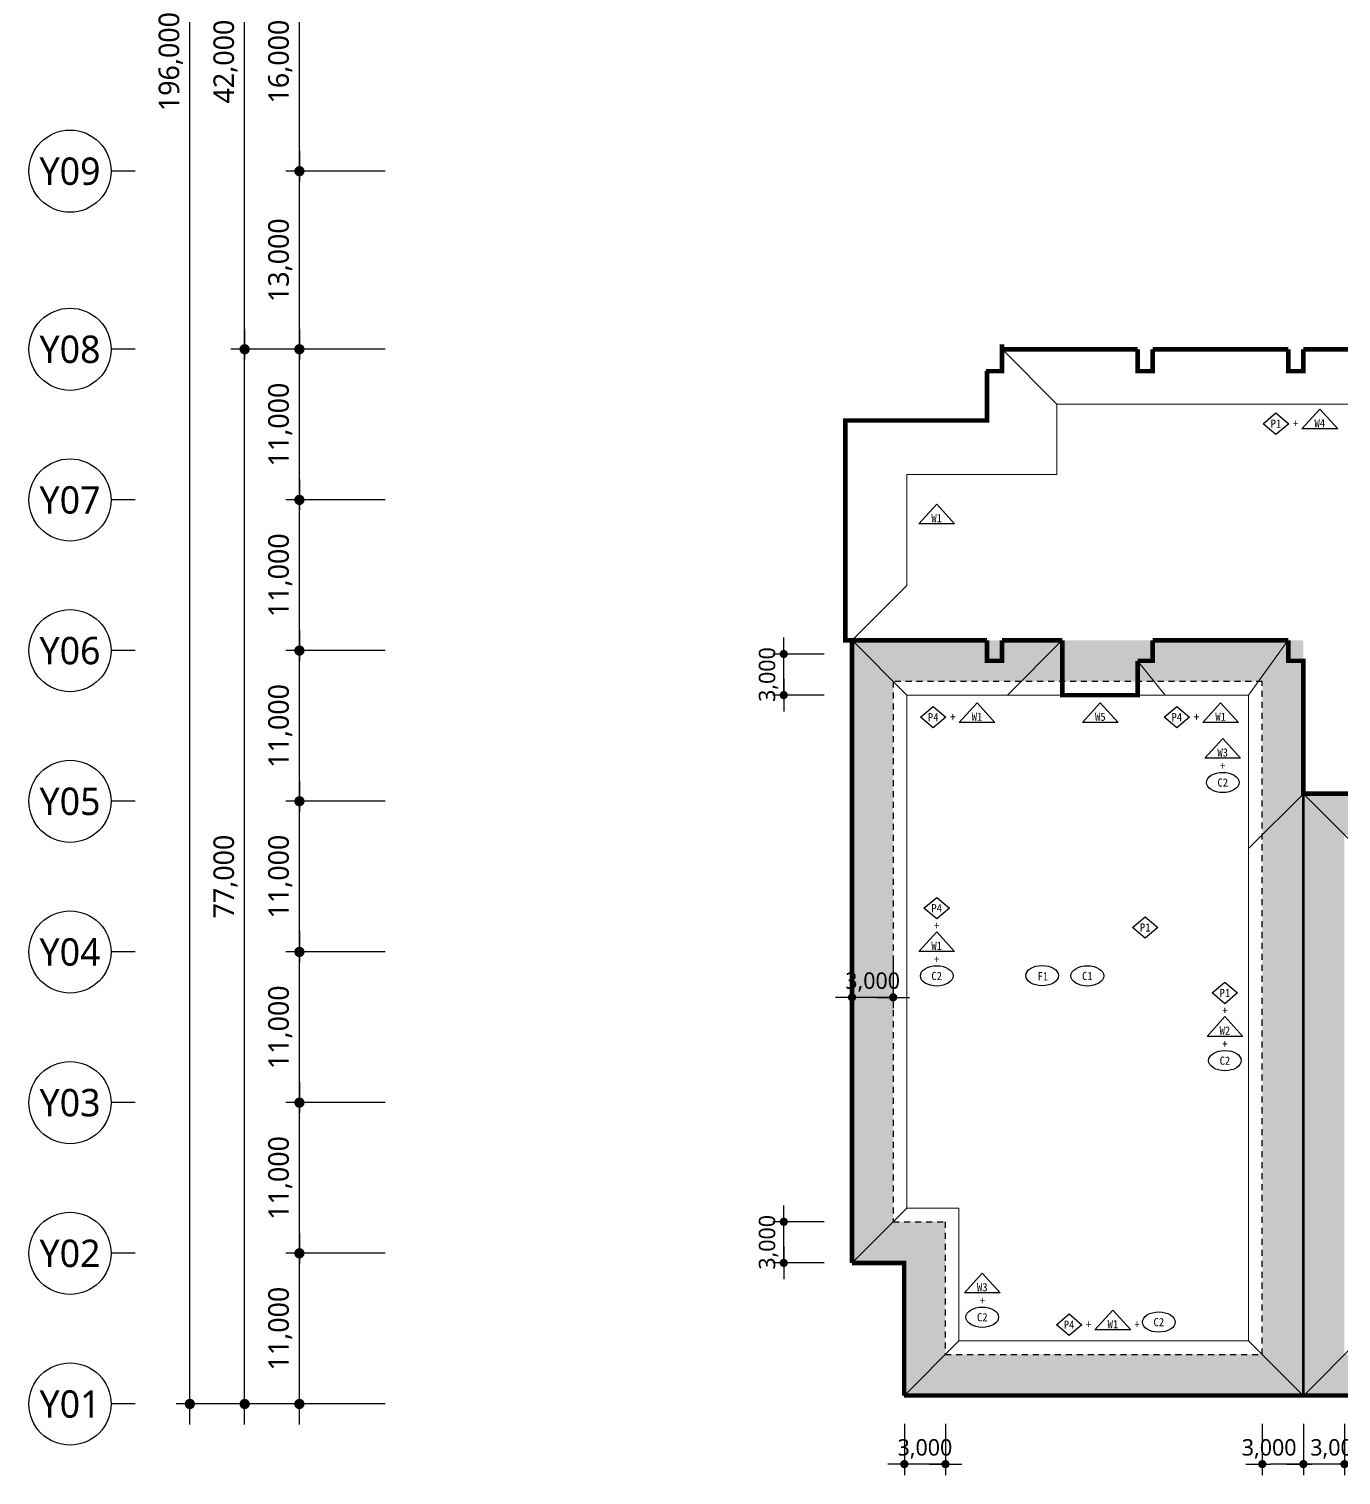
# Model space of a CAD drawing. Header units: millimetres. Extents: x 1915590 to 2257441, y 167795 to 1026436.
# Drawn here: x 1915590 to 2011392, y 194746 to 300321 of the extents above; entities that cross this region are included whole.
import ezdxf
from ezdxf.enums import TextEntityAlignment as Align

# ---------------------------------------------------------------- set-up
doc = ezdxf.new("R2010")
doc.units = ezdxf.units.MM
doc.header["$LTSCALE"] = 5
doc.header["$MEASUREMENT"] = 0
doc.header["$PDSIZE"] = -10
for name, pattern in [('CENTER2', [1.125, 0.75, -0.125, 0.125, -0.125]), ('DASHED', [0.75, 0.5, -0.25]), ('HID', [2, 1.1, -0.9]), ('HIDDEN2', [0.1875, 0.125, -0.0625]), ('PHANTOM2', [1.25, 0.625, -0.125, 0.125, -0.125, 0.125, -0.125])]:
    doc.linetypes.add(name, pattern=pattern)
doc.layers.get('0').update_dxf_attribs({"linetype": 'CONTINUOUS'})
doc.layers.get('Defpoints').update_dxf_attribs({"color": 153, "linetype": 'CONTINUOUS'})
for name, color, linetype, lineweight in [('A-AXIS-BUBL', 7, 'CONTINUOUS', 25), ('A-DIMS', 7, 'CONTINUOUS', 25), ('A-XXXX-HATC', 8, 'CONTINUOUS', 18), ('A-XXXX-TXT2', 3, 'CONTINUOUS', 25), ('S-ELEV-LIN1', 9, 'CONTINUOUS', 20)]:
    doc.layers.add(name, color=color, linetype=linetype, lineweight=lineweight)
for name, color, linetype in [('A-MARK-벽체방열-W1', 3, 'HIDDEN2'), ('A-MARK-벽체방열-W2', 6, 'HIDDEN2'), ('A-MARK-벽체방열-W3', 6, 'CONTINUOUS'), ('A-MARK-벽체방열-W4', 4, 'CONTINUOUS'), ('text', 3, 'CONTINUOUS'), ('일람 벽체', 7, 'CONTINUOUS')]:
    doc.layers.add(name, color=color, linetype=linetype)
doc.styles.add('HY울릉도L', font='')
doc.styles.add('돋움체', font='')
doc.styles.add('맑은고딕', font='malgun.ttf')
doc.styles.get('HY울릉도L').set_extended_font_data('HYwulM')
doc.styles.get('돋움체').set_extended_font_data('DotumChe')
doc.dimstyles.new('CDIM', dxfattribs={"dimtxt": 3, "dimasz": 1.5, "dimexe": 2, "dimexo": 1, "dimgap": 1, "dimtad": 1, "dimdec": 0, "dimrnd": 0.5, "dimzin": 0, "dimdsep": 32, "dimlunit": 6, "dimtxsty": 'HY울릉도L', "dimblk1": '_CIDOT', "dimblk2": '_CIDOT', "dimsah": 1, "dimcen": 5.5, "dimclrd": 2, "dimclre": 2, "dimclrt": 7, "dimadec": 0, "dimazin": 0, "dimtfac": 1, "dimtdec": 0, "dimtix": 1, "dimtmove": 2, "dimatfit": 1, "dimldrblk": '_CIDOT', "dimfxl": 1, "dimtolj": 1, "dimtzin": 0, "dimlwd": -1, "dimarcsym": 0})

# ---------------------------------------------------------------- blocks, each defined once
blk = doc.blocks.new('_CIDOT')
at = {"color": 0, "linetype": 'ByBlock'}
blk.add_line((2, 0), (-1, 0), dxfattribs=at)
at = {"color": 0, "linetype": 'ByBlock', "const_width": 0.5}
blk.add_lwpolyline([(-0.25, 0, 1), (0.25, 0, 1)], format="xyb", close=True, dxfattribs=at)
blk = doc.blocks.new('*D5')
at = {"layer": 'A-DIMS', "lineweight": -2, "transparency": 16777216}
for p, q in [((93193, 67121), (85943, 67121)), ((93193, 56121), (85943, 56121))]:
    blk.add_line(p, q, dxfattribs=at)
at = {"layer": 'A-DIMS', "transparency": 16777216}
blk.add_line((86943, 56871), (86943, 66371), dxfattribs=at)
at = {"layer": 'Defpoints', "color": 0, "transparency": 16777216}
for p in [(86943, 67121), (93693, 67121), (93693, 56121)]:
    blk.add_point(p, dxfattribs=at)
at = {"layer": 'A-DIMS', "transparency": 16777216, "xscale": 750, "yscale": 750, "zscale": 750}
for p, rotation in [((86943, 67121), 90), ((86943, 56121), 270)]:
    blk.add_blockref('_CIDOT', p, dxfattribs=dict(at, rotation=rotation))
at = {"layer": 'A-DIMS', "color": 3, "transparency": 16777216, "insert": (85550, 61621), "char_height": 1500, "attachment_point": 5, "rotation": 90, "style": '맑은고딕'}
blk.add_mtext('\\A1;11,000', dxfattribs=at)
blk = doc.blocks.new('*D6')
at = {"layer": 'A-DIMS', "lineweight": -2, "transparency": 16777216}
for p, q in [((93193, 78121), (85943, 78121)), ((93193, 67121), (85943, 67121))]:
    blk.add_line(p, q, dxfattribs=at)
at = {"layer": 'A-DIMS', "transparency": 16777216}
blk.add_line((86943, 67871), (86943, 77371), dxfattribs=at)
at = {"layer": 'Defpoints', "color": 0, "transparency": 16777216}
for p in [(86943, 78121), (93693, 78121), (93693, 67121)]:
    blk.add_point(p, dxfattribs=at)
at = {"layer": 'A-DIMS', "transparency": 16777216, "xscale": 750, "yscale": 750, "zscale": 750}
for p, rotation in [((86943, 78121), 90), ((86943, 67121), 270)]:
    blk.add_blockref('_CIDOT', p, dxfattribs=dict(at, rotation=rotation))
at = {"layer": 'A-DIMS', "color": 3, "transparency": 16777216, "insert": (85550, 72621), "char_height": 1500, "attachment_point": 5, "rotation": 90, "style": '맑은고딕'}
blk.add_mtext('\\A1;11,000', dxfattribs=at)
blk = doc.blocks.new('*D7')
at = {"layer": 'A-DIMS', "lineweight": -2, "transparency": 16777216}
for p, q in [((93193, 89121), (85943, 89121)), ((93193, 78121), (85943, 78121))]:
    blk.add_line(p, q, dxfattribs=at)
at = {"layer": 'A-DIMS', "transparency": 16777216}
blk.add_line((86943, 78871), (86943, 88371), dxfattribs=at)
at = {"layer": 'Defpoints', "color": 0, "transparency": 16777216}
for p in [(86943, 89121), (93693, 89121), (93693, 78121)]:
    blk.add_point(p, dxfattribs=at)
at = {"layer": 'A-DIMS', "transparency": 16777216, "xscale": 750, "yscale": 750, "zscale": 750}
for p, rotation in [((86943, 89121), 90), ((86943, 78121), 270)]:
    blk.add_blockref('_CIDOT', p, dxfattribs=dict(at, rotation=rotation))
at = {"layer": 'A-DIMS', "color": 3, "transparency": 16777216, "insert": (85550, 83621), "char_height": 1500, "attachment_point": 5, "rotation": 90, "style": '맑은고딕'}
blk.add_mtext('\\A1;11,000', dxfattribs=at)
blk = doc.blocks.new('*D8')
at = {"layer": 'A-DIMS', "lineweight": -2, "transparency": 16777216}
for p, q in [((93193, 100121), (85943, 100121)), ((93193, 89121), (85943, 89121))]:
    blk.add_line(p, q, dxfattribs=at)
at = {"layer": 'A-DIMS', "transparency": 16777216}
blk.add_line((86943, 89871), (86943, 99371), dxfattribs=at)
at = {"layer": 'Defpoints', "color": 0, "transparency": 16777216}
for p in [(86943, 100121), (93693, 100121), (93693, 89121)]:
    blk.add_point(p, dxfattribs=at)
at = {"layer": 'A-DIMS', "transparency": 16777216, "xscale": 750, "yscale": 750, "zscale": 750}
for p, rotation in [((86943, 100121), 90), ((86943, 89121), 270)]:
    blk.add_blockref('_CIDOT', p, dxfattribs=dict(at, rotation=rotation))
at = {"layer": 'A-DIMS', "color": 3, "transparency": 16777216, "insert": (85550, 94621), "char_height": 1500, "attachment_point": 5, "rotation": 90, "style": '맑은고딕'}
blk.add_mtext('\\A1;11,000', dxfattribs=at)
blk = doc.blocks.new('*D9')
at = {"layer": 'A-DIMS', "lineweight": -2, "transparency": 16777216}
for p, q in [((93193, 111121), (85943, 111121)), ((93193, 100121), (85943, 100121))]:
    blk.add_line(p, q, dxfattribs=at)
at = {"layer": 'A-DIMS', "transparency": 16777216}
blk.add_line((86943, 100871), (86943, 110371), dxfattribs=at)
at = {"layer": 'Defpoints', "color": 0, "transparency": 16777216}
for p in [(86943, 111121), (93693, 111121), (93693, 100121)]:
    blk.add_point(p, dxfattribs=at)
at = {"layer": 'A-DIMS', "transparency": 16777216, "xscale": 750, "yscale": 750, "zscale": 750}
for p, rotation in [((86943, 111121), 90), ((86943, 100121), 270)]:
    blk.add_blockref('_CIDOT', p, dxfattribs=dict(at, rotation=rotation))
at = {"layer": 'A-DIMS', "color": 3, "transparency": 16777216, "insert": (85550, 105621), "char_height": 1500, "attachment_point": 5, "rotation": 90, "style": '맑은고딕'}
blk.add_mtext('\\A1;11,000', dxfattribs=at)
blk = doc.blocks.new('*D10')
at = {"layer": 'A-DIMS', "lineweight": -2, "transparency": 16777216}
for p, q in [((93193, 122121), (85943, 122121)), ((93193, 111121), (85943, 111121))]:
    blk.add_line(p, q, dxfattribs=at)
at = {"layer": 'A-DIMS', "transparency": 16777216}
blk.add_line((86943, 111871), (86943, 121371), dxfattribs=at)
at = {"layer": 'Defpoints', "color": 0, "transparency": 16777216}
for p in [(86943, 122121), (93693, 122121), (93693, 111121)]:
    blk.add_point(p, dxfattribs=at)
at = {"layer": 'A-DIMS', "transparency": 16777216, "xscale": 750, "yscale": 750, "zscale": 750}
for p, rotation in [((86943, 122121), 90), ((86943, 111121), 270)]:
    blk.add_blockref('_CIDOT', p, dxfattribs=dict(at, rotation=rotation))
at = {"layer": 'A-DIMS', "color": 3, "transparency": 16777216, "insert": (85550, 116621), "char_height": 1500, "attachment_point": 5, "rotation": 90, "style": '맑은고딕'}
blk.add_mtext('\\A1;11,000', dxfattribs=at)
blk = doc.blocks.new('*D11')
at = {"layer": 'A-DIMS', "lineweight": -2, "transparency": 16777216}
for p, q in [((93193, 135121), (85943, 135121)), ((93193, 122121), (85943, 122121))]:
    blk.add_line(p, q, dxfattribs=at)
at = {"layer": 'A-DIMS', "transparency": 16777216}
blk.add_line((86943, 122871), (86943, 134371), dxfattribs=at)
at = {"layer": 'Defpoints', "color": 0, "transparency": 16777216}
for p in [(86943, 135121), (93693, 135121), (93693, 122121)]:
    blk.add_point(p, dxfattribs=at)
at = {"layer": 'A-DIMS', "transparency": 16777216, "xscale": 750, "yscale": 750, "zscale": 750}
for p, rotation in [((86943, 135121), 90), ((86943, 122121), 270)]:
    blk.add_blockref('_CIDOT', p, dxfattribs=dict(at, rotation=rotation))
at = {"layer": 'A-DIMS', "color": 3, "transparency": 16777216, "insert": (85550, 128621), "char_height": 1500, "attachment_point": 5, "rotation": 90, "style": '맑은고딕'}
blk.add_mtext('\\A1;13,000', dxfattribs=at)
blk = doc.blocks.new('*D12')
at = {"layer": 'A-DIMS', "lineweight": -2, "transparency": 16777216}
for p, q in [((93193, 151121), (85943, 151121)), ((93193, 135121), (85943, 135121))]:
    blk.add_line(p, q, dxfattribs=at)
at = {"layer": 'A-DIMS', "transparency": 16777216}
blk.add_line((86943, 135871), (86943, 150371), dxfattribs=at)
at = {"layer": 'Defpoints', "color": 0, "transparency": 16777216}
for p in [(86943, 151121), (93693, 151121), (93693, 135121)]:
    blk.add_point(p, dxfattribs=at)
at = {"layer": 'A-DIMS', "transparency": 16777216, "xscale": 750, "yscale": 750, "zscale": 750}
for p, rotation in [((86943, 151121), 90), ((86943, 135121), 270)]:
    blk.add_blockref('_CIDOT', p, dxfattribs=dict(at, rotation=rotation))
at = {"layer": 'A-DIMS', "color": 3, "transparency": 16777216, "insert": (85550, 143121), "char_height": 1500, "attachment_point": 5, "rotation": 90, "style": '맑은고딕'}
blk.add_mtext('\\A1;16,000', dxfattribs=at)
blk = doc.blocks.new('*D21')
at = {"layer": 'A-DIMS', "lineweight": -2, "transparency": 16777216}
for p, q in [((93193, 122121), (81943, 122121)), ((93193, 45121), (81943, 45121))]:
    blk.add_line(p, q, dxfattribs=at)
at = {"layer": 'A-DIMS', "transparency": 16777216}
blk.add_line((82943, 45871), (82943, 121371), dxfattribs=at)
at = {"layer": 'Defpoints', "color": 0, "transparency": 16777216}
for p in [(82943, 122121), (93693, 122121), (93693, 45121)]:
    blk.add_point(p, dxfattribs=at)
at = {"layer": 'A-DIMS', "transparency": 16777216, "xscale": 750, "yscale": 750, "zscale": 750}
for p, rotation in [((82943, 122121), 90), ((82943, 45121), 270)]:
    blk.add_blockref('_CIDOT', p, dxfattribs=dict(at, rotation=rotation))
at = {"layer": 'A-DIMS', "color": 3, "transparency": 16777216, "insert": (81550, 83621), "char_height": 1500, "attachment_point": 5, "rotation": 90, "style": '맑은고딕'}
blk.add_mtext('\\A1;77,000', dxfattribs=at)
blk = doc.blocks.new('*D22')
at = {"layer": 'A-DIMS', "lineweight": -2, "transparency": 16777216}
for p, q in [((93193, 241121), (77943, 241121)), ((93193, 45121), (77943, 45121))]:
    blk.add_line(p, q, dxfattribs=at)
at = {"layer": 'A-DIMS', "transparency": 16777216}
blk.add_line((78943, 45871), (78943, 240371), dxfattribs=at)
at = {"layer": 'Defpoints', "color": 0, "transparency": 16777216}
for p in [(78943, 241121), (93693, 241121), (93693, 45121)]:
    blk.add_point(p, dxfattribs=at)
at = {"layer": 'A-DIMS', "transparency": 16777216, "xscale": 750, "yscale": 750, "zscale": 750}
for p, rotation in [((78943, 241121), 90), ((78943, 45121), 270)]:
    blk.add_blockref('_CIDOT', p, dxfattribs=dict(at, rotation=rotation))
at = {"layer": 'A-DIMS', "color": 3, "transparency": 16777216, "insert": (77550, 143121), "char_height": 1500, "attachment_point": 5, "rotation": 90, "style": '맑은고딕'}
blk.add_mtext('\\A1;196,000', dxfattribs=at)
blk = doc.blocks.new('*D23')
at = {"layer": 'A-DIMS', "lineweight": -2, "transparency": 16777216}
for p, q in [((93193, 56121), (85943, 56121)), ((93193, 45121), (85943, 45121))]:
    blk.add_line(p, q, dxfattribs=at)
at = {"layer": 'A-DIMS', "transparency": 16777216}
blk.add_line((86943, 45871), (86943, 55371), dxfattribs=at)
at = {"layer": 'Defpoints', "color": 0, "transparency": 16777216}
for p in [(86943, 56121), (93693, 56121), (93693, 45121)]:
    blk.add_point(p, dxfattribs=at)
at = {"layer": 'A-DIMS', "transparency": 16777216, "xscale": 750, "yscale": 750, "zscale": 750}
for p, rotation in [((86943, 56121), 90), ((86943, 45121), 270)]:
    blk.add_blockref('_CIDOT', p, dxfattribs=dict(at, rotation=rotation))
at = {"layer": 'A-DIMS', "color": 3, "transparency": 16777216, "insert": (85550, 50621), "char_height": 1500, "attachment_point": 5, "rotation": 90, "style": '맑은고딕'}
blk.add_mtext('\\A1;11,000', dxfattribs=at)
blk = doc.blocks.new('*D24')
at = {"layer": 'A-DIMS', "lineweight": -2, "transparency": 16777216}
for p, q in [((93193, 164121), (81943, 164121)), ((93193, 122121), (81943, 122121))]:
    blk.add_line(p, q, dxfattribs=at)
at = {"layer": 'A-DIMS', "transparency": 16777216}
blk.add_line((82943, 122871), (82943, 163371), dxfattribs=at)
at = {"layer": 'Defpoints', "color": 0, "transparency": 16777216}
for p in [(82943, 164121), (93693, 164121), (93693, 122121)]:
    blk.add_point(p, dxfattribs=at)
at = {"layer": 'A-DIMS', "transparency": 16777216, "xscale": 750, "yscale": 750, "zscale": 750}
for p, rotation in [((82943, 164121), 90), ((82943, 122121), 270)]:
    blk.add_blockref('_CIDOT', p, dxfattribs=dict(at, rotation=rotation))
at = {"layer": 'A-DIMS', "color": 3, "transparency": 16777216, "insert": (81550, 143121), "char_height": 1500, "attachment_point": 5, "rotation": 90, "style": '맑은고딕'}
blk.add_mtext('\\A1;42,000', dxfattribs=at)
blk = doc.blocks.new('*D43')
at = {"layer": 'A-DIMS', "transparency": 16777216}
for p, q in [((1970700, 213836), (1970700, 214436)), ((1970700, 210236), (1970700, 213236)), ((1970700, 209636), (1970700, 209036))]:
    blk.add_line(p, q, dxfattribs=at)
at = {"layer": 'A-DIMS', "lineweight": -2, "transparency": 16777216}
for p, q in [((1973640, 213236), (1969900, 213236)), ((1973640, 210236), (1969900, 210236))]:
    blk.add_line(p, q, dxfattribs=at)
at = {"layer": 'Defpoints', "color": 0, "transparency": 16777216}
for p in [(1970700, 213236), (1974040, 213236), (1974040, 210236)]:
    blk.add_point(p, dxfattribs=at)
at = {"layer": 'A-DIMS', "transparency": 16777216, "xscale": 600, "yscale": 600, "zscale": 600}
for p, rotation in [((1970700, 213236), 270), ((1970700, 210236), 90)]:
    blk.add_blockref('_CIDOT', p, dxfattribs=dict(at, rotation=rotation))
at = {"layer": 'A-DIMS', "color": 3, "transparency": 16777216, "insert": (1969586, 211736), "char_height": 1200, "attachment_point": 5, "rotation": 90, "style": '맑은고딕'}
blk.add_mtext('\\A1;3,000', dxfattribs=at)
blk = doc.blocks.new('*D44')
at = {"layer": 'A-DIMS', "lineweight": -2, "transparency": 16777216}
for p, q in [((1979508, 198486), (1979508, 194746)), ((1982508, 198486), (1982508, 194746))]:
    blk.add_line(p, q, dxfattribs=at)
at = {"layer": 'A-DIMS', "transparency": 16777216}
for p, q in [((1978908, 195546), (1978308, 195546)), ((1982508, 195546), (1979508, 195546)), ((1983108, 195546), (1983708, 195546))]:
    blk.add_line(p, q, dxfattribs=at)
at = {"layer": 'Defpoints', "color": 0, "transparency": 16777216}
for p in [(1979508, 198886), (1982508, 198886), (1979508, 195546)]:
    blk.add_point(p, dxfattribs=at)
at = {"layer": 'A-DIMS', "transparency": 16777216, "xscale": 600, "yscale": 600, "zscale": 600}
for p, rotation in [((1979508, 195546), 359.9999999996443), ((1982508, 195546), 179.9999999996443)]:
    blk.add_blockref('_CIDOT', p, dxfattribs=dict(at, rotation=rotation))
at = {"layer": 'A-DIMS', "color": 3, "transparency": 16777216, "insert": (1981008, 196660), "char_height": 1200, "attachment_point": 5, "style": '맑은고딕'}
blk.add_mtext('\\A1;3,000', dxfattribs=at)
blk = doc.blocks.new('*D45')
at = {"layer": 'A-DIMS', "lineweight": -2, "transparency": 16777216}
for p, q in [((2005640, 198486), (2005640, 194746)), ((2008640, 198486), (2008640, 194746))]:
    blk.add_line(p, q, dxfattribs=at)
at = {"layer": 'A-DIMS', "transparency": 16777216}
blk.add_line((2008040, 195546), (2006240, 195546), dxfattribs=at)
at = {"layer": 'Defpoints', "color": 0, "transparency": 16777216}
for p in [(2005640, 198886), (2008640, 198886), (2005640, 195546)]:
    blk.add_point(p, dxfattribs=at)
at = {"layer": 'A-DIMS', "transparency": 16777216, "xscale": 600, "yscale": 600, "zscale": 600}
for p, rotation in [((2005640, 195546), 179.9999999996443), ((2008640, 195546), 359.9999999996443)]:
    blk.add_blockref('_CIDOT', p, dxfattribs=dict(at, rotation=rotation))
at = {"layer": 'A-DIMS', "color": 3, "transparency": 16777216, "insert": (2006140, 196660), "char_height": 1200, "attachment_point": 5, "style": '맑은고딕'}
blk.add_mtext('\\A1;3,000', dxfattribs=at)
blk = doc.blocks.new('*D46')
at = {"layer": 'A-DIMS', "lineweight": -2, "transparency": 16777216}
for p, q in [((2008640, 198486), (2008640, 194746)), ((2011640, 198486), (2011640, 194746))]:
    blk.add_line(p, q, dxfattribs=at)
at = {"layer": 'A-DIMS', "transparency": 16777216}
blk.add_line((2011040, 195546), (2009240, 195546), dxfattribs=at)
at = {"layer": 'Defpoints', "color": 0, "transparency": 16777216}
for p in [(2008640, 198886), (2011640, 198886), (2008640, 195546)]:
    blk.add_point(p, dxfattribs=at)
at = {"layer": 'A-DIMS', "transparency": 16777216, "xscale": 600, "yscale": 600, "zscale": 600}
for p, rotation in [((2008640, 195546), 179.9999999996443), ((2011640, 195546), 359.9999999996443)]:
    blk.add_blockref('_CIDOT', p, dxfattribs=dict(at, rotation=rotation))
at = {"layer": 'A-DIMS', "color": 3, "transparency": 16777216, "insert": (2011140, 196660), "char_height": 1200, "attachment_point": 5, "style": '맑은고딕'}
blk.add_mtext('\\A1;3,000', dxfattribs=at)
blk = doc.blocks.new('*D53')
at = {"layer": 'A-DIMS', "transparency": 16777216}
for p, q in [((1970700, 255286), (1970700, 255886)), ((1970700, 251686), (1970700, 254686)), ((1970700, 251086), (1970700, 250486))]:
    blk.add_line(p, q, dxfattribs=at)
at = {"layer": 'A-DIMS', "lineweight": -2, "transparency": 16777216}
for p, q in [((1973640, 254686), (1969900, 254686)), ((1973640, 251686), (1969900, 251686))]:
    blk.add_line(p, q, dxfattribs=at)
at = {"layer": 'Defpoints', "color": 0, "transparency": 16777216}
for p in [(1970700, 254686), (1974040, 254686), (1974040, 251686)]:
    blk.add_point(p, dxfattribs=at)
at = {"layer": 'A-DIMS', "transparency": 16777216, "xscale": 600, "yscale": 600, "zscale": 600}
for p, rotation in [((1970700, 254686), 270), ((1970700, 251686), 90)]:
    blk.add_blockref('_CIDOT', p, dxfattribs=dict(at, rotation=rotation))
at = {"layer": 'A-DIMS', "color": 3, "transparency": 16777216, "insert": (1969586, 253186), "char_height": 1200, "attachment_point": 5, "rotation": 90, "style": '맑은고딕'}
blk.add_mtext('\\A1;3,000', dxfattribs=at)
blk = doc.blocks.new('*D54')
at = {"layer": 'A-DIMS', "lineweight": -2, "transparency": 16777216}
for p, q in [((1975690, 232561), (1975690, 228821)), ((1978690, 232561), (1978690, 228821))]:
    blk.add_line(p, q, dxfattribs=at)
at = {"layer": 'A-DIMS', "transparency": 16777216}
for p, q in [((1975090, 229621), (1974490, 229621)), ((1978690, 229621), (1975690, 229621)), ((1979290, 229621), (1979890, 229621))]:
    blk.add_line(p, q, dxfattribs=at)
at = {"layer": 'Defpoints', "color": 0, "transparency": 16777216}
for p in [(1975690, 232961), (1978690, 232961), (1975690, 229621)]:
    blk.add_point(p, dxfattribs=at)
at = {"layer": 'A-DIMS', "transparency": 16777216, "xscale": 600, "yscale": 600, "zscale": 600}
for p, rotation in [((1975690, 229621), 359.9999999996443), ((1978690, 229621), 179.9999999996443)]:
    blk.add_blockref('_CIDOT', p, dxfattribs=dict(at, rotation=rotation))
at = {"layer": 'A-DIMS', "color": 3, "transparency": 16777216, "insert": (1977190, 230735), "char_height": 1200, "attachment_point": 5, "style": '맑은고딕'}
blk.add_mtext('\\A1;3,000', dxfattribs=at)
blk = doc.blocks.new('DIM(210222)')
for p, q in [((74943, 135120.6), (73193, 135120.6)), ((74943, 122120.6), (73193, 122120.6)), ((74943, 111120.6), (73193, 111120.6)), ((74943, 100120.6), (73193, 100120.6)), ((74943, 89120.6), (73193, 89120.6)), ((74943, 78120.6), (73193, 78120.6)), ((74943, 67120.6), (73193, 67120.6)), ((74943, 56120.6), (73193, 56120.6)), ((74943, 45120.6), (73193, 45120.6))]:
    blk.add_line(p, q)
at = {"layer": 'A-AXIS-BUBL', "ltscale": 0.2}
for centre in [(70193, 135120.6), (70193, 122120.6), (70193, 111120.6), (70193, 100120.6), (70193, 89120.6), (70193, 78120.6), (70193, 67120.6), (70193, 56120.6), (70193, 45120.6)]:
    blk.add_circle(centre, 3000, dxfattribs=at)
at = {"layer": 'A-XXXX-TXT2', "ltscale": 0.2, "style": '맑은고딕'}
for s, p in [('Y09', (70193, 135120.6)), ('Y08', (70193, 122120.6)), ('Y07', (70193, 111120.6)), ('Y06', (70193, 100120.6)), ('Y05', (70193, 89120.6)), ('Y04', (70193, 78120.6)), ('Y03', (70193, 67120.6)), ('Y02', (70193, 56120.6)), ('Y01', (70193, 45120.6))]:
    blk.add_text(s, height=2000, dxfattribs=at).set_placement(p, align=Align.MIDDLE)
at = {"layer": 'A-DIMS'}
for p1, p2, distance, picture, middle in [((93693, 45120.6), (93693, 241120.6), 14750, '*D22', (77550.2, 143120.6)), ((93693, 122120.6), (93693, 164120.6), 10750, '*D24', (81550.2, 143120.6)), ((93693, 135120.6), (93693, 151120.6), 6750, '*D12', (85550.2, 143120.6)), ((93693, 122120.6), (93693, 135120.6), 6750, '*D11', (85550.2, 128620.6)), ((93693, 45120.6), (93693, 122120.6), 10750, '*D21', (81550.2, 83620.6)), ((93693, 111120.6), (93693, 122120.6), 6750, '*D10', (85550.2, 116620.6)), ((93693, 100120.6), (93693, 111120.6), 6750, '*D9', (85550.2, 105620.6)), ((93693, 89120.6), (93693, 100120.6), 6750, '*D8', (85550.2, 94620.6)), ((93693, 78120.6), (93693, 89120.6), 6750, '*D7', (85550.2, 83620.6)), ((93693, 67120.6), (93693, 78120.6), 6750, '*D6', (85550.2, 72620.6)), ((93693, 56120.6), (93693, 67120.6), 6750, '*D5', (85550.2, 61620.6)), ((93693, 45120.6), (93693, 56120.6), 6750, '*D23', (85550.2, 50620.6))]:
    dim = blk.add_aligned_dim(p1=p1, p2=p2, distance=distance, dimstyle='CDIM', override={"dimscale": 500, "dimtxsty": '맑은고딕', "dimclrd": 256, "dimclre": 256, "dimclrt": 3}, dxfattribs=at)
    dim.commit()
    dim.dimension.update_dxf_attribs({"geometry": picture, "text_midpoint": middle})

msp = doc.modelspace()

# ---------------------------------------------------------------- hatches: boundary and pattern name
at = {"layer": 'A-XXXX-HATC'}
h = msp.add_hatch(dxfattribs=at)
h.set_pattern_fill('ANSI33', color=256, scale=5000)
h.paths.add_polyline_path([(2008640.1, 255685.7), (1975690.1, 255685.7), (1975690.1, 210235.7), (1979490.1, 210235.7), (1979490.1, 200553.2), (2008640.1, 200553.2)])
h.paths.add_polyline_path([(2005640.1, 252685.7), (2005640.1, 203553.2), (1982490.1, 203553.2), (1982490.1, 213235.7), (1978690.1, 213235.7), (1978690.1, 252685.7)], flags=16)
h.paths.add_polyline_path([(2040540.1, 255685.7), (2012440.1, 255685.7), (2012440.1, 244485.7), (2008640.1, 244485.7), (2008640.1, 200553.2), (2036740.1, 200553.2), (2036740.1, 210235.7), (2040540.1, 210235.7)])
h.paths.add_polyline_path([(2037540.1, 252685.7), (2037540.1, 213235.7), (2033740.1, 213235.7), (2033740.1, 203553.2), (2011640.1, 203553.2), (2011640.1, 241485.7), (2015440.1, 241485.7), (2015440.1, 252685.7)], flags=16)
h.paths.add_polyline_path([(2069740.1, 255685.7), (2040540.1, 255685.7), (2040540.1, 210235.7), (2040540.1, 200535.7), (2073540.1, 200535.7), (2073540.1, 244485.7), (2069740.1, 244485.7)])
h.paths.add_polyline_path([(2066740.1, 252685.7), (2066740.1, 241485.7), (2070540.1, 241485.7), (2070540.1, 203535.7), (2043540.1, 203535.7), (2043540.1, 252685.7)], flags=16)
h.paths.add_polyline_path([(2106490.1, 255685.7), (2073540.1, 255685.7), (2073540.1, 200535.7), (2102690.1, 200535.7), (2102690.1, 210235.7), (2106490.1, 210235.7)])
h.paths.add_polyline_path([(2103490.1, 252685.7), (2103490.1, 213235.7), (2099690.1, 213235.7), (2099690.1, 203535.7), (2076540.1, 203535.7), (2076540.1, 252685.7)], flags=16)

# ---------------------------------------------------------------- linework, layer by layer
at = {"layer": 'A-MARK-벽체방열-W1', "linetype": 'DASHED', "ltscale": 200, "const_width": 200}
msp.add_lwpolyline([(2008640.1, 200535.7), (2008640.1, 244485.7)], dxfattribs=at)
at = {"layer": 'A-MARK-벽체방열-W2', "ltscale": 300, "const_width": 333.3}
for points in [[(1985540.1, 275335.7), (1985540.1, 271735.7), (1975190.1, 271735.7), (1975190.1, 255685.7), (1975690.1, 255685.7)], [(1985540.1, 255685.7), (1975690.1, 255685.7), (1975690.1, 210235.7)], [(1991040.1, 255685.7), (1986640.1, 255685.7)], [(2007540.1, 255685.7), (1997640.1, 255685.7)], [(1979490.1, 200553.2), (2036740.1, 200553.2)]]:
    msp.add_lwpolyline(points, dxfattribs=at)
at = {"layer": 'A-MARK-벽체방열-W3', "linetype": 'PHANTOM2', "ltscale": 300, "const_width": 333.3}
for points in [[(1985477.2, 275335.7), (1986640.1, 275335.7), (1986640.1, 277298.2)], [(2007540.1, 255685.7), (2007540.1, 254185.7), (2008640.1, 254185.7), (2008640.1, 244485.7), (2012440.1, 244485.7), (2012440.1, 254485.7)], [(1975690.1, 210235.7), (1979490.1, 210235.7), (1979490.1, 200553.2)]]:
    msp.add_lwpolyline(points, dxfattribs=at)
at = {"layer": 'A-MARK-벽체방열-W3', "linetype": 'PHANTOM2', "ltscale": 150, "const_width": 333.3}
for points in [[(1996540.1, 276935.7), (1996540.1, 275335.7), (1997640.1, 275335.7), (1997640.1, 276935.7)], [(2007540.1, 276935.7), (2007540.1, 275335.7), (2008640.1, 275335.7), (2008640.1, 276935.7)], [(1985540.1, 255685.7), (1985540.1, 254185.7), (1986640.1, 254185.7), (1986640.1, 255685.7)], [(1997640.1, 255685.7), (1997640.1, 254185.7), (1996540.1, 254185.7)]]:
    msp.add_lwpolyline(points, dxfattribs=at)
at = {"layer": 'A-MARK-벽체방열-W3', "linetype": 'HID', "ltscale": 80}
msp.add_lwpolyline([(2005640.1, 252685.7), (1978690.1, 252685.7), (1978690.1, 213235.7), (1982490.1, 213235.7), (1982490.1, 203553.2), (2005640.1, 203553.2)], close=True, dxfattribs=at)
at = {"layer": 'A-MARK-벽체방열-W4', "const_width": 333.3}
for points in [[(1986640.1, 276935.7), (1996540.1, 276935.7)], [(2007540.1, 276935.7), (1997640.1, 276935.7)], [(2008640.1, 276935.7), (2018540.1, 276935.7)]]:
    msp.add_lwpolyline(points, dxfattribs=at)
at = {"layer": 'A-MARK-벽체방열-W4', "linetype": 'CENTER2', "ltscale": 200, "const_width": 333}
msp.add_lwpolyline([(1991040.1, 255685.7), (1991040.1, 251685.7), (1996540.1, 251685.7), (1996540.1, 254185.7)], dxfattribs=at)
at = {"layer": 'S-ELEV-LIN1'}
for p, q in [((1986640.1, 276935.7), (1990640.1, 272935.7)), ((1975690.1, 255685.7), (1979690.1, 259685.7)), ((1975690.1, 255685.7), (1979690.1, 251685.7)), ((1991040.1, 255685.7), (1987040.1, 251685.7)), ((2007540.1, 255685.7), (2004640.1, 251685.7)), ((1996540.1, 254185.7), (1998558.1, 251685.7)), ((2008640.1, 244485.7), (2004640.1, 240485.7)), ((1975690.1, 210235.7), (1979690.1, 214235.7)), ((1979490.1, 200535.7), (1983490.1, 204535.7)), ((2008640.1, 200535.7), (2004640.1, 204535.7))]:
    msp.add_line(p, q, dxfattribs=at)
for points in [[(1979690.1, 259685.7), (1979690.1, 267790.8), (1990640.1, 267790.8), (1990640.1, 272935.7), (2102665.1, 272935.7), (2102665.1, 259510.7), (2106490.1, 255685.7)], [(2008640.1, 200535.7), (2012640.1, 204535.7), (2032740.1, 204603.2), (2032740.1, 214235.7), (2036540.1, 214235.7), (2036540.1, 251685.7), (2016590.1, 251685.7), (2016590.1, 240485.7), (2012640.1, 240485.7), (2008640.1, 244485.7)]]:
    msp.add_lwpolyline(points, dxfattribs=at)
msp.add_lwpolyline([(2004640.1, 251685.7), (1979690.1, 251685.7), (1979690.1, 214235.7), (1983490.1, 214235.7), (1983490.1, 204553.2), (2004640.1, 204553.2)], close=True, dxfattribs=at)
at = {"layer": '일람 벽체'}
for points in [[(2011143, 271119.2), (2008532.5, 271119.2), (2009837.8, 272557.6)], [(2007567, 271500.9), (2006639.4, 270717.2), (2005711.7, 271500.9), (2006639.4, 272284.5)], [(1983170.8, 264192.1), (1980560.3, 264192.1), (1981865.5, 265630.4)], [(1982540.6, 250072), (1981613, 249288.3), (1980685.3, 250072), (1981613, 250855.6)], [(1986116.6, 249690.3), (1983506, 249690.3), (1984811.3, 251128.7)], [(1995119.4, 249690.3), (1992508.8, 249690.3), (1993814.1, 251128.7)], [(2000328.2, 250072), (1999400.5, 249288.3), (1998472.9, 250072), (1999400.5, 250855.6)], [(2003904.2, 249690.3), (2001293.6, 249690.3), (2002598.9, 251128.7)], [(2004056.4, 247080.6), (2001445.8, 247080.6), (2002751.1, 248519)], [(1982793.2, 236125.6), (1981865.5, 235341.9), (1980937.9, 236125.6), (1981865.5, 236909.3)], [(1998017.7, 234719.3), (1997090.1, 233935.7), (1996162.4, 234719.3), (1997090.1, 235503)], [(1983170.8, 232960.7), (1980560.3, 232960.7), (1981865.5, 234399)], [(2003835.5, 229940.6), (2002907.9, 229156.9), (2001980.2, 229940.6), (2002907.9, 230724.3)], [(2004213.2, 226775.7), (2001602.6, 226775.7), (2002907.9, 228214.1)], [(1986498.3, 208043.9), (1983887.8, 208043.9), (1985193.1, 209482.3)], [(1992459.4, 205726.2), (1991531.7, 204942.5), (1990604, 205726.2), (1991531.7, 206509.9)], [(1996035.4, 205344.6), (1993424.8, 205344.6), (1994730.1, 206782.9)]]:
    msp.add_lwpolyline(points, close=True, dxfattribs=at)
for centre in [(2002754.1, 245308.1), (1981868.5, 231188.2), (1989569.4, 231205.1), (1992865.1, 231188.2), (2002910.8, 225003.2), (1985196, 206271.5), (1998082.3, 205916.4)]:
    msp.add_ellipse(centre, major_axis=(-1192.8, 0), ratio=0.62025674, dxfattribs=at)

# ---------------------------------------------------------------- block references
msp.add_blockref('DIM(210222)', (1848397, 154815.1))

# ---------------------------------------------------------------- texts
at = {"layer": 'text', "style": '돋움체'}
for s, p in [('P1', (2006639.4, 271500.9)), ('+', (2008075, 271525.7)), ('W4', (2009837.8, 271538.1)), ('W1', (1981865.5, 264610.9)), ('P4', (1981613, 250072)), ('+', (1983048.6, 250096.8)), ('W1', (1984811.3, 250109.2)), ('W5', (1993814.1, 250109.2)), ('P4', (1999400.5, 250072)), ('+', (2000836.2, 250096.8)), ('W1', (2002598.9, 250109.2)), ('W3', (2002751.1, 247499.4)), ('+', (2002751.1, 246533)), ('C2', (2002754.1, 245305.3)), ('P4', (1981865.5, 236125.6)), ('+', (1981865.5, 234857.7)), ('P1', (1997090.1, 234719.3)), ('W1', (1981865.5, 233379.5)), ('+', (1981865.5, 232413.1)), ('C2', (1981868.5, 231185.4)), ('F1', (1989617.7, 231162.8)), ('C1', (1992865.1, 231185.4)), ('P1', (2002907.9, 229940.6)), ('+', (2002907.9, 228672.8)), ('W2', (2002907.9, 227194.5)), ('+', (2002907.9, 226228.1)), ('C2', (2002910.8, 225000.4)), ('W3', (1985193.1, 208462.8)), ('+', (1985193.1, 207496.4)), ('C2', (1985196, 206268.7)), ('P4', (1991531.7, 205726.2)), ('+', (1992967.3, 205751)), ('W1', (1994730.1, 205763.4)), ('+', (1996492.9, 205751)), ('C2', (1998082.3, 205913.6))]:
    msp.add_text(s, height=600, dxfattribs=at).set_placement(p, align=Align.MIDDLE_CENTER)

# ---------------------------------------------------------------- dimensions: what is measured, and where the dimension line sits
at = {"layer": 'A-DIMS'}
for p1, p2, picture, middle in [((1974040.1, 251685.7), (1974040.1, 254685.7), '*D53', (1969585.9, 253185.7)), ((1978690.1, 232960.7), (1975690.1, 232960.7), '*D54', (1977190.1, 230735)), ((1974040.1, 210235.7), (1974040.1, 213235.7), '*D43', (1969585.9, 211735.7)), ((1982507.6, 198885.7), (1979507.6, 198885.7), '*D44', (1981007.6, 196660))]:
    dim = msp.add_aligned_dim(p1=p1, p2=p2, distance=3339.9, dimstyle='CDIM', override={"dimscale": 400, "dimtxsty": '맑은고딕', "dimclrd": 256, "dimclre": 256, "dimclrt": 3}, dxfattribs=at)
    dim.commit()
    dim.dimension.update_dxf_attribs({"geometry": picture, "text_midpoint": middle})
for base, p1, p2, picture, middle in [((2005640.1, 195545.8), (2008640.1, 198885.7), (2005640.1, 198885.7), '*D45', (2006140.1, 196660)), ((2008640.1, 195545.8), (2011640.1, 198885.7), (2008640.1, 198885.7), '*D46', (2011140.1, 196660))]:
    dim = msp.add_linear_dim(base=base, p1=p1, p2=p2, angle=180, dimstyle='CDIM', override={"dimscale": 400, "dimtxsty": '맑은고딕', "dimclrd": 256, "dimclre": 256, "dimclrt": 3}, dxfattribs=at)
    dim.commit()
    dim.dimension.update_dxf_attribs({"geometry": picture, "text_midpoint": middle, "dimtype": 161})

doc.saveas('drawing.dxf')
